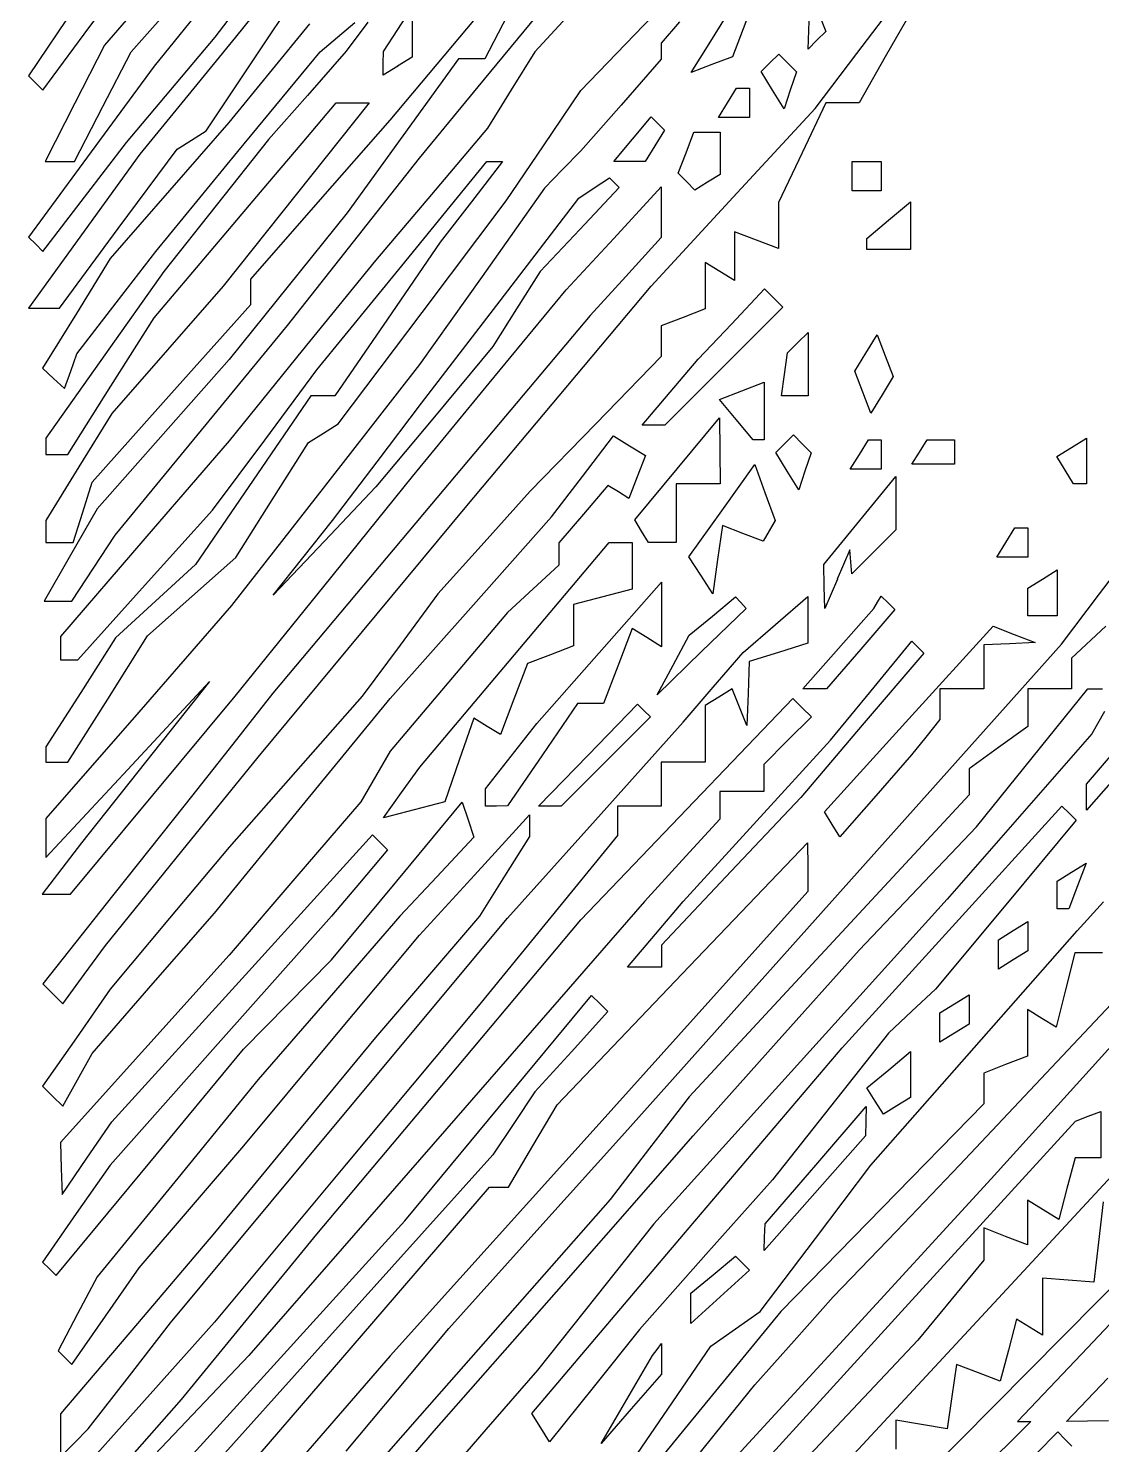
# Model space of a CAD drawing. Extents: x 137 to 489, y 18 to 824.
# Drawn here: x 314.8 to 373.4, y 581.3 to 658.7 of the extents above; entities that cross this region are included whole.
import ezdxf

# ---------------------------------------------------------------- set-up
doc = ezdxf.new("R2010")
doc.units = 0
doc.layers.add('Vrstva_1', color=7, linetype='CONTINUOUS')

msp = doc.modelspace()

# ---------------------------------------------------------------- linework, layer by layer
at = {"layer": 'Vrstva_1', "color": 7}
for p, q in [((326.821946, 663.012054), (321.657194, 656.612076)), ((329.971691, 663.012054), (326.110224, 658.212063)), ((338.347134, 658.201377), (342.147146, 662.730007)), ((317.8368, 658.359522), (320.089011, 661.412066)), ((322.350803, 661.692016), (318.956995, 657.772608)), ((320.414372, 657.41207), (323.879499, 661.32921)), ((327.271266, 657.247292), (330.03669, 661.412066)), ((324.998504, 658.212063), (327.129024, 661.01207)), ((344.947153, 655.285093), (350.046369, 660.583018)), ((317.4084, 659.955824), (314.791965, 656.099629)), ((334.955282, 658.614952), (335.730784, 659.814942)), ((335.730784, 659.814942), (335.742123, 658.462164)), ((344.836545, 660.000413), (342.435288, 657.41241)), ((360.025597, 657.3147), (362.303745, 660.323109)), ((330.728825, 657.41207), (332.622935, 659.012057)), ((333.330832, 659.026939), (332.144617, 657.441805)), ((339.34714, 655.487345), (342.547143, 659.373418)), ((340.926605, 659.372681), (339.706063, 657.012385)), ((350.347153, 659.045081), (349.347146, 657.880268)), ((351.961257, 657.844665), (352.941987, 659.415059)), ((354.106885, 659.415059), (353.670151, 658.27692)), ((357.35709, 657.548388), (357.420302, 659.081733)), ((357.903694, 659.565068), (358.323846, 658.515059)), ((362.997411, 659.629443), (361.572435, 657.126139)), ((315.584589, 655.306977), (317.8368, 658.359522)), ((322.571565, 655.329455), (324.998504, 658.212063)), ((326.110224, 658.212063), (323.497162, 655.01206)), ((330.144633, 658.927953), (325.744611, 653.548419)), ((334.17978, 657.414933), (334.955282, 658.614952)), ((334.54715, 653.672747), (338.347134, 658.201377)), ((335.742123, 658.462164), (335.753461, 657.109358)), ((353.670151, 658.27692), (353.233389, 657.138753)), ((358.323846, 658.515059), (357.840539, 658.031723)), ((318.956995, 657.772608), (317.334557, 654.592334)), ((318.863225, 654.412051), (320.414372, 657.41207)), ((326.236734, 651.95583), (330.728825, 657.41207)), ((332.144617, 657.441805), (330.025776, 655.026942)), ((334.168441, 656.767726), (334.17978, 657.414933)), ((342.435288, 657.41241), (341.146545, 655.324977)), ((349.347146, 657.880268), (349.347146, 657.439566)), ((349.347146, 657.439566), (349.347146, 656.998892)), ((350.980526, 656.274243), (351.961257, 657.844665)), ((357.840425, 658.031723), (357.35709, 657.548388)), ((357.840539, 658.031723), (357.840425, 658.031723)), ((324.505871, 653.082545), (327.271266, 657.247292)), ((334.157102, 656.12052), (334.168441, 656.767726)), ((334.957096, 656.614939), (334.157102, 656.12052)), ((335.753461, 657.109358), (334.953439, 656.614939)), ((334.953439, 656.614939), (334.957096, 656.614939)), ((338.283411, 657.012385), (335.244813, 652.812403)), ((338.994737, 657.012385), (338.283411, 657.012385)), ((339.706063, 657.012385), (338.994737, 657.012385)), ((349.347146, 656.998892), (347.14715, 654.494312)), ((352.106957, 656.706498), (350.980526, 656.274243)), ((353.233389, 657.138753), (352.106957, 656.706498)), ((354.796894, 656.321383), (355.276998, 656.801515)), ((355.276998, 656.801515), (355.757102, 657.281619)), ((355.757102, 657.281619), (356.240438, 656.798284)), ((356.240438, 656.798284), (356.723773, 656.314948)), ((357.747449, 654.30629), (360.025597, 657.3147)), ((361.572435, 657.126139), (360.147458, 654.622863)), ((314.791965, 656.099629), (315.188277, 655.703289)), ((321.657194, 656.612076), (318.229739, 651.949906)), ((355.423465, 655.307572), (354.796894, 656.321383)), ((356.723773, 656.314948), (356.386904, 655.30434)), ((315.188277, 655.703289), (315.584589, 655.306977)), ((320.144627, 652.446848), (322.571565, 655.329455)), ((336.147137, 651.601244), (339.34714, 655.487345)), ((341.146545, 655.324977), (339.857773, 653.237515)), ((342.910913, 652.272403), (344.947153, 655.285093)), ((352.957096, 654.614955), (353.451515, 655.414948)), ((353.451515, 655.414948), (353.804315, 655.414948)), ((353.804315, 655.414948), (354.157115, 655.414948)), ((354.157115, 655.414948), (354.157115, 654.614955)), ((356.050035, 654.293761), (355.423465, 655.307572)), ((356.386904, 655.30434), (356.050035, 654.293761)), ((317.334557, 654.592334), (315.712091, 651.41206)), ((317.312107, 651.41206), (318.863225, 654.412051)), ((323.497162, 655.01206), (320.884129, 651.812057)), ((330.025776, 655.026942), (327.906907, 652.612051)), ((333.402945, 654.612403), (329.417575, 649.6124)), ((329.737011, 652.412407), (331.600252, 654.612403)), ((331.600252, 654.612403), (332.501613, 654.612403)), ((332.501613, 654.612403), (333.402945, 654.612403)), ((347.14715, 654.494312), (344.947153, 651.989761)), ((352.462677, 653.814933), (352.957096, 654.614955)), ((353.270013, 649.459528), (357.747449, 654.30629)), ((354.157115, 654.614955), (354.157115, 653.814933)), ((358.32977, 654.611525), (357.038617, 651.890633)), ((359.238614, 654.617194), (358.32977, 654.611525)), ((360.147458, 654.622863), (359.238614, 654.617194)), ((325.744611, 653.548419), (322.504894, 649.833985)), ((330.747137, 649.334095), (334.54715, 653.672747)), ((347.773153, 652.634274), (348.785093, 653.853597)), ((348.785093, 653.853597), (349.151216, 653.487503)), ((353.309896, 653.814933), (352.462677, 653.814933)), ((354.157115, 653.814933), (353.309896, 653.814933)), ((323.707493, 652.589118), (324.505871, 653.082545)), ((335.244813, 652.812403), (332.206214, 648.612394)), ((339.857773, 653.237515), (336.80245, 649.619827)), ((349.51731, 653.12138), (348.990009, 652.26818)), ((349.151216, 653.487503), (349.51731, 653.12138)), ((350.697827, 651.893156), (351.128296, 653.014939)), ((351.128296, 653.014939), (351.842683, 653.014939)), ((351.842683, 653.014939), (352.557099, 653.014939)), ((352.557099, 653.014939), (352.557099, 651.862145)), ((317.866479, 649.474268), (320.144627, 652.446848)), ((319.701628, 647.753865), (322.909143, 652.095692)), ((322.909143, 652.095692), (323.707493, 652.589118)), ((327.906907, 652.612051), (325.047146, 649.012051)), ((327.873742, 650.21241), (329.737011, 652.412407)), ((340.874702, 649.259685), (342.910913, 652.272403)), ((344.947153, 651.989761), (343.959817, 650.971074)), ((346.761184, 651.414952), (347.773153, 652.634274)), ((348.990009, 652.26818), (348.46268, 651.414952)), ((318.229739, 651.949906), (314.802283, 647.287707)), ((315.712091, 651.41206), (316.512113, 651.41206)), ((316.512113, 651.41206), (317.312107, 651.41206)), ((320.884129, 651.812057), (317.846239, 647.612076)), ((321.744614, 646.499591), (326.236734, 651.95583)), ((332.547137, 647.032136), (336.147137, 651.601244)), ((335.181232, 645.723352), (339.81531, 651.4124)), ((340.680586, 651.4124), (338.980791, 649.212403)), ((339.81531, 651.4124), (340.247934, 651.4124)), ((340.247934, 651.4124), (340.680586, 651.4124)), ((347.611946, 651.414952), (346.761184, 651.414952)), ((348.46268, 651.414952), (347.611946, 651.414952)), ((350.267329, 650.771374), (350.697827, 651.893156)), ((352.557099, 651.862145), (352.557099, 650.70938)), ((357.038617, 651.890633), (355.747465, 649.169714)), ((359.757099, 650.614929), (359.757099, 651.414952)), ((359.757099, 651.414952), (360.557093, 651.414952)), ((360.557093, 651.414952), (361.357115, 651.414952)), ((361.357115, 651.414952), (361.357115, 650.614929)), ((343.959817, 650.971074), (342.97251, 649.952388)), ((345.677301, 649.971493), (346.510772, 650.527991)), ((346.510772, 650.527991), (346.778362, 650.2604)), ((350.723792, 650.314911), (350.267329, 650.771374)), ((352.557099, 650.70938), (351.868677, 650.2839)), ((359.757099, 649.814936), (359.757099, 650.614929)), ((361.357115, 650.614929), (361.357115, 649.814936)), ((322.504894, 649.833985), (319.265178, 646.119578)), ((324.76782, 646.547043), (327.873742, 650.21241)), ((342.97251, 649.952388), (339.559824, 645.143411)), ((344.84383, 649.414996), (345.677301, 649.971493)), ((347.045953, 649.99281), (344.892132, 647.703805)), ((346.747465, 647.219166), (349.347458, 650.036548)), ((346.778362, 650.2604), (347.045953, 649.99281)), ((349.347458, 650.036548), (349.347458, 648.652788)), ((351.180283, 649.858448), (350.723792, 650.314911)), ((351.868677, 650.2839), (351.180283, 649.858448)), ((360.557093, 649.814936), (359.757099, 649.814936)), ((361.357115, 649.814936), (360.557093, 649.814936)), ((315.588331, 646.501689), (317.866479, 649.474268)), ((325.047146, 649.012051), (322.187386, 645.412051)), ((329.417575, 649.6124), (325.432176, 644.612397)), ((326.947153, 644.995471), (330.747137, 649.334095)), ((336.80245, 649.619827), (333.747156, 646.002139)), ((336.293461, 643.172624), (340.874702, 649.259685)), ((338.980791, 649.212403), (337.280967, 647.012407)), ((340.552091, 643.815011), (344.84383, 649.414996)), ((348.792605, 644.612737), (353.270013, 649.459528)), ((355.747465, 649.169714), (355.747465, 647.915723)), ((361.757112, 648.214948), (362.957102, 649.210844)), ((362.957102, 649.210844), (362.957102, 647.912889)), ((332.206214, 648.612394), (328.976674, 644.612397)), ((349.347458, 648.652788), (349.347458, 647.269027)), ((360.557093, 647.219024), (361.757112, 648.214948)), ((317.846239, 647.612076), (314.80835, 643.412066)), ((316.494142, 643.412066), (319.701628, 647.753865)), ((344.892132, 647.703805), (342.73834, 645.414772)), ((354.547446, 647.122221), (353.347455, 647.582709)), ((353.347455, 647.582709), (353.347455, 646.249915)), ((355.747465, 647.915723), (355.747465, 646.661733)), ((362.957102, 647.912889), (362.957102, 646.614933)), ((314.802283, 647.287707), (315.195307, 646.894712)), ((315.195307, 646.894712), (315.588331, 646.501689)), ((328.947137, 642.463027), (332.547137, 647.032136)), ((337.280967, 647.012407), (334.400797, 642.812397)), ((344.147471, 644.401783), (346.747465, 647.219166)), ((349.347458, 647.269027), (347.405131, 645.140889)), ((355.747465, 646.661733), (354.547446, 647.122221)), ((360.557093, 646.916992), (360.557093, 647.219024)), ((360.557093, 646.614933), (360.557093, 646.916992)), ((361.757112, 646.614933), (360.557093, 646.614933)), ((362.957102, 646.614933), (361.757112, 646.614933)), ((319.265178, 646.119578), (317.413644, 643.123755)), ((319.59462, 643.705849), (321.744614, 646.499591)), ((321.661899, 642.881648), (324.76782, 646.547043)), ((333.747156, 646.002139), (329.747159, 641.086013)), ((352.547461, 645.411512), (351.747468, 645.905959)), ((351.747468, 645.905959), (351.747468, 644.633629)), ((353.347455, 646.249915), (353.347455, 644.917093)), ((322.187386, 645.412051), (318.966009, 640.855953)), ((330.547153, 640.034303), (335.181232, 645.723352)), ((339.559824, 645.143411), (336.147137, 640.334435)), ((342.73834, 645.414772), (341.447811, 643.361808)), ((347.405131, 645.140889), (345.462832, 643.012722)), ((353.347455, 644.917093), (352.547461, 645.411512)), ((325.432176, 644.612397), (322.388391, 641.134259)), ((328.976674, 644.612397), (325.747134, 640.6124)), ((326.947153, 644.304866), (326.947153, 644.995471)), ((326.947153, 643.614262), (326.947153, 644.304866)), ((339.955965, 639.307244), (344.147471, 644.401783)), ((343.763348, 638.612728), (348.792605, 644.612737)), ((351.747468, 644.633629), (351.747468, 643.361298)), ((353.169213, 642.536388), (354.981345, 644.457597)), ((354.981345, 644.457597), (355.482935, 643.955978)), ((317.444627, 640.912107), (319.59462, 643.705849)), ((322.615928, 638.760158), (326.947153, 643.614262)), ((336.260381, 638.214999), (340.552091, 643.815011)), ((355.482935, 643.955978), (355.984554, 643.454388)), ((314.80835, 643.412066), (315.65126, 643.412066)), ((317.413644, 643.123755), (315.56211, 640.127903)), ((315.65126, 643.412066), (316.494142, 643.412066)), ((319.303247, 639.148476), (321.661899, 642.881648)), ((334.400797, 642.812397), (331.520627, 638.612388)), ((331.712192, 637.085563), (336.293461, 643.172624)), ((345.462832, 643.012722), (336.805143, 632.697474)), ((341.447811, 643.361808), (340.157339, 641.308873)), ((350.547449, 642.900838), (349.347458, 642.44035)), ((351.747468, 643.361298), (350.547449, 642.900838)), ((355.984554, 643.454388), (352.764935, 640.234769)), ((324.237317, 636.737723), (328.947137, 642.463027)), ((349.347458, 642.44035), (349.347458, 641.601096)), ((351.357109, 640.615178), (353.169213, 642.536388)), ((356.800422, 641.525128), (357.356891, 642.081597)), ((357.356891, 642.081597), (357.356891, 640.348268)), ((360.519789, 640.954797), (361.134425, 641.949333)), ((361.134425, 641.949333), (361.571754, 640.809692)), ((340.157339, 641.308873), (336.957335, 637.47629)), ((349.347458, 641.601096), (349.347458, 640.761871)), ((356.243924, 640.96863), (356.800422, 641.525128)), ((318.966009, 640.855953), (315.744633, 636.299855)), ((317.104157, 639.962076), (317.444627, 640.912107)), ((322.388391, 641.134259), (319.344633, 637.65612)), ((325.747134, 640.6124), (322.147134, 636.527704)), ((329.747159, 641.086013), (325.747134, 636.169887)), ((349.347458, 640.761871), (345.769824, 637.086696)), ((349.833118, 638.815178), (351.357109, 640.615178)), ((356.071294, 639.791799), (356.243924, 640.96863)), ((359.905124, 639.960262), (360.519789, 640.954797)), ((361.571754, 640.809692), (362.009055, 639.670079)), ((315.56211, 640.127903), (316.162885, 639.569988)), ((316.76366, 639.012073), (317.104157, 639.962076)), ((327.694195, 636.204441), (330.547153, 640.034303)), ((336.147137, 640.334435), (331.01742, 633.750432)), ((352.764935, 640.234769), (349.545345, 637.015178)), ((355.898665, 638.614939), (356.071294, 639.791799)), ((357.356891, 640.348268), (357.356891, 638.614939)), ((360.342454, 638.820649), (359.905124, 639.960262)), ((362.009055, 639.670079), (361.394419, 638.675544)), ((316.162885, 639.569988), (316.76366, 639.012073)), ((316.944624, 635.415276), (319.303247, 639.148476)), ((335.764517, 634.212734), (339.955965, 639.307244)), ((352.516252, 638.428221), (353.73668, 638.896561)), ((353.73668, 638.896561), (354.957109, 639.364873)), ((354.957109, 639.364873), (354.957109, 637.789972)), ((318.284702, 633.906082), (322.615928, 638.760158)), ((330.206769, 638.612388), (327.066066, 634.01241)), ((330.863698, 638.612388), (330.206769, 638.612388)), ((331.520627, 638.612388), (330.863698, 638.612388)), ((333.830835, 635.014996), (336.260381, 638.214999)), ((338.73412, 632.612747), (343.763348, 638.612728)), ((348.309128, 637.015178), (349.833118, 638.815178)), ((353.434649, 637.32166), (352.516252, 638.428221)), ((356.627877, 638.614939), (355.898665, 638.614939)), ((357.356891, 638.614939), (356.627877, 638.614939)), ((360.779754, 637.681008), (360.342454, 638.820649)), ((361.394419, 638.675544), (360.779754, 637.681008)), ((319.344633, 637.65612), (317.548715, 634.734252)), ((336.957335, 637.47629), (333.757332, 633.643707)), ((350.203776, 634.628265), (352.514069, 637.415005)), ((352.514069, 637.415005), (352.536746, 635.615005)), ((354.353017, 636.215071), (353.434649, 637.32166)), ((354.957109, 637.789972), (354.957109, 636.215071)), ((322.147134, 636.527704), (318.547134, 632.443008)), ((319.527524, 631.012391), (324.237317, 636.737723)), ((330.082328, 636.078243), (330.89726, 636.581903)), ((330.89726, 636.581903), (331.712192, 637.085563)), ((345.769824, 637.086696), (342.192161, 633.411522)), ((348.927222, 637.015178), (348.309128, 637.015178)), ((349.545345, 637.015178), (348.927222, 637.015178)), ((315.744633, 636.299855), (315.744633, 635.85595)), ((315.744633, 635.85595), (315.744633, 635.412073)), ((325.747134, 636.169887), (321.147156, 630.822044)), ((324.841238, 632.37458), (327.694195, 636.204441)), ((328.100712, 632.939156), (330.082328, 636.078243)), ((345.04492, 634.221578), (346.742362, 636.432715)), ((346.742362, 636.432715), (347.609962, 635.896514)), ((347.609962, 635.896514), (348.477591, 635.360284)), ((354.655049, 636.215071), (354.353017, 636.215071)), ((354.957109, 636.215071), (354.655049, 636.215071)), ((355.596888, 635.521433), (356.076992, 636.001566)), ((356.076992, 636.001566), (356.557096, 636.48167)), ((356.557096, 636.48167), (357.040432, 635.998334)), ((357.040432, 635.998334), (357.523767, 635.514999)), ((360.157096, 635.414992), (360.651515, 636.214986)), ((360.651515, 636.214986), (361.004315, 636.214986)), ((361.004315, 636.214986), (361.357115, 636.214986)), ((361.357115, 636.214986), (361.357115, 635.414992)), ((363.439502, 635.548419), (363.851518, 636.215071)), ((363.851518, 636.215071), (364.604315, 636.215071)), ((364.604315, 636.215071), (365.357112, 636.215071)), ((365.357112, 636.215071), (365.357112, 635.548419)), ((370.931017, 635.304441), (371.74405, 635.806939)), ((371.74405, 635.806939), (372.557112, 636.309437)), ((372.557112, 636.309437), (372.557112, 635.062221)), ((315.744633, 635.412073), (316.344614, 635.41366)), ((316.344614, 635.41366), (316.944624, 635.415276)), ((331.40126, 631.814992), (333.830835, 635.014996)), ((348.477591, 635.360284), (348.028696, 634.190511)), ((352.536746, 635.615005), (352.559424, 633.815005)), ((356.223458, 634.507622), (355.596888, 635.521433)), ((357.523767, 635.514999), (357.186898, 634.504391)), ((359.662677, 634.614999), (360.157096, 635.414992)), ((361.357115, 635.414992), (361.357115, 634.614999)), ((363.027487, 634.881739), (363.439502, 635.548419)), ((365.357112, 635.548419), (365.357112, 634.881739)), ((371.391279, 634.559723), (370.931017, 635.304441)), ((372.557112, 635.062221), (372.557112, 633.815005)), ((317.548715, 634.734252), (315.752825, 631.812413)), ((330.922375, 628.212725), (335.764517, 634.212734)), ((343.347449, 632.010413), (345.04492, 634.221578)), ((348.028696, 634.190511), (347.579802, 633.020709)), ((347.893512, 631.841525), (350.203776, 634.628265)), ((352.651351, 632.347537), (354.446901, 634.869153)), ((354.446901, 634.869153), (355.001839, 633.342073)), ((356.850028, 633.493811), (356.223458, 634.507622)), ((357.186898, 634.504391), (356.850028, 633.493811)), ((360.509896, 634.614999), (359.662677, 634.614999)), ((360.180113, 631.814992), (362.147386, 634.215002)), ((361.357115, 634.614999), (360.509896, 634.614999)), ((362.147386, 634.215002), (362.15022, 632.757852)), ((364.192299, 634.881739), (363.027487, 634.881739)), ((365.357112, 634.881739), (364.192299, 634.881739)), ((371.851512, 633.815005), (371.391279, 634.559723)), ((317.762022, 632.259238), (318.284702, 633.906082)), ((327.066066, 634.01241), (323.925392, 629.412403)), ((331.01742, 633.750432), (325.887732, 627.1664)), ((333.757332, 633.643707), (330.957099, 630.691311)), ((346.432876, 633.729569), (345.090161, 632.161386)), ((347.006324, 633.375153), (346.432876, 633.729569)), ((351.359433, 633.815005), (350.159414, 633.815005)), ((350.159414, 633.815005), (350.159414, 632.214989)), ((352.559424, 633.815005), (351.359433, 633.815005)), ((372.204312, 633.815005), (371.851512, 633.815005)), ((372.557112, 633.815005), (372.204312, 633.815005)), ((326.119096, 629.80007), (328.100712, 632.939156)), ((336.805143, 632.697474), (328.147455, 622.382227)), ((342.192161, 633.411522), (339.673408, 630.611515)), ((347.579802, 633.020709), (347.006324, 633.375153)), ((355.001839, 633.342073), (355.556778, 631.814992)), ((362.15022, 632.757852), (362.153055, 631.300703)), ((318.547134, 632.443008), (317.101918, 629.927714)), ((317.239313, 630.612394), (317.762022, 632.259238)), ((321.171987, 628.293484), (324.841238, 632.37458)), ((333.040791, 625.747717), (338.73412, 632.612747)), ((338.947455, 627.048791), (343.347449, 632.010413)), ((345.090161, 632.161386), (343.747446, 630.593232)), ((350.159414, 632.214989), (350.159414, 630.615002)), ((350.855802, 629.825922), (352.651351, 632.347537)), ((315.749991, 631.212403), (315.747156, 630.612394)), ((315.752825, 631.812413), (315.749991, 631.212403)), ((329.779191, 629.776826), (331.40126, 631.814992)), ((348.272504, 631.228249), (347.893512, 631.841525)), ((348.651524, 630.615002), (348.272504, 631.228249)), ((352.68429, 631.537339), (352.419761, 629.676167)), ((353.795017, 631.111093), (352.68429, 631.537339)), ((354.905745, 630.684876), (353.795017, 631.111093)), ((355.231247, 631.249934), (354.905745, 630.684876)), ((355.556778, 631.814992), (355.231247, 631.249934)), ((358.212869, 629.415011), (360.180113, 631.814992)), ((362.153055, 631.300703), (360.953065, 630.100712)), ((368.15709, 630.615002), (368.651537, 631.414996)), ((368.651537, 631.414996), (369.004309, 631.414996)), ((369.004309, 631.414996), (369.357109, 631.414996)), ((369.357109, 631.414996), (369.357109, 630.615002)), ((315.747156, 630.612394), (316.493235, 630.612394)), ((316.493235, 630.612394), (317.239313, 630.612394)), ((321.147156, 630.822044), (316.54715, 625.474202)), ((318.345335, 629.212391), (319.527524, 631.012391)), ((330.957099, 630.691311), (328.157093, 627.738659)), ((339.673408, 630.611515), (337.154655, 627.811537)), ((341.332781, 624.481452), (346.508447, 630.614889)), ((343.747446, 630.593232), (343.747446, 629.980183)), ((346.508447, 630.614889), (347.132778, 630.614889)), ((347.132778, 630.614889), (347.757109, 630.614889)), ((347.757109, 630.614889), (347.757109, 629.339978)), ((349.404321, 630.615002), (348.651524, 630.615002)), ((350.159414, 630.615002), (349.404321, 630.615002)), ((367.662671, 629.815008), (368.15709, 630.615002)), ((369.357109, 630.615002), (369.357109, 629.815008)), ((373.266652, 627.807342), (375.3468, 630.553207)), ((317.101918, 629.927714), (315.656702, 627.412391)), ((323.709732, 627.653336), (326.119096, 629.80007)), ((328.157093, 627.738659), (329.779191, 629.776826)), ((343.747446, 629.980183), (343.747446, 629.367106)), ((351.505417, 628.820444), (350.855802, 629.825922)), ((352.419761, 629.676167), (352.155005, 627.814996)), ((359.640794, 630.215005), (358.95325, 628.614989)), ((359.69692, 629.557849), (359.640794, 630.215005)), ((359.753046, 628.900722), (359.69692, 629.557849)), ((360.953065, 630.100712), (359.753046, 628.900722)), ((368.50989, 629.815008), (367.662671, 629.815008)), ((369.357109, 629.815008), (368.50989, 629.815008)), ((317.163118, 627.412391), (318.345335, 629.212391)), ((323.925392, 629.412403), (321.740532, 627.412391)), ((343.747446, 629.367106), (342.347471, 628.076492)), ((347.757109, 629.339978), (347.757109, 628.065096)), ((352.155005, 627.814996), (351.505417, 628.820444)), ((358.241216, 628.214992), (358.212869, 629.415011)), ((370.157102, 628.614876), (370.957096, 629.109323)), ((370.957096, 629.109323), (370.957096, 627.862107)), ((317.502737, 624.212388), (321.171987, 628.293484)), ((326.080261, 622.212744), (330.922375, 628.212725)), ((342.347471, 628.076492), (340.947468, 626.785877)), ((345.957109, 624.579049), (349.357096, 628.43995)), ((347.757109, 628.065096), (346.157093, 627.646674)), ((349.357096, 628.43995), (349.357096, 626.680117)), ((358.269562, 627.015002), (358.241216, 628.214992)), ((358.957106, 628.614989), (358.269562, 627.015002)), ((358.95325, 628.614989), (358.957106, 628.614989)), ((369.357109, 628.120457), (370.157102, 628.614876)), ((369.357109, 627.36766), (369.357109, 628.120457)), ((315.656702, 627.412391), (316.409896, 627.412391)), ((316.409896, 627.412391), (317.163118, 627.412391)), ((321.740532, 627.412391), (319.555701, 625.412407)), ((321.300397, 625.506602), (323.709732, 627.653336)), ((337.154655, 627.811537), (335.082898, 625.011531)), ((346.157093, 627.646674), (344.557106, 627.228281)), ((344.557106, 627.228281), (344.557106, 626.096463)), ((352.132753, 626.594737), (353.395757, 627.642933)), ((353.395757, 627.642933), (353.68492, 627.328939)), ((353.68492, 627.328939), (353.974082, 627.014945)), ((355.577868, 626.135525), (357.347452, 627.659515)), ((357.347452, 627.659515), (357.347452, 626.389424)), ((360.95709, 627.014945), (361.157216, 627.348271)), ((361.157216, 627.348271), (361.357342, 627.681597)), ((361.357342, 627.681597), (361.72508, 627.313859)), ((361.72508, 627.313859), (362.092819, 626.94612)), ((369.357109, 626.614892), (369.357109, 627.36766)), ((370.957096, 627.862107), (370.957096, 626.614892)), ((371.186532, 625.061449), (373.266652, 627.807342)), ((325.887732, 627.1664), (320.81743, 621.352826)), ((334.547461, 622.087169), (338.947455, 627.048791)), ((340.947468, 626.785877), (337.747465, 623.00446)), ((349.357096, 626.680117), (349.357096, 624.920255)), ((350.869748, 625.546542), (352.132753, 626.594737)), ((353.974082, 627.014945), (351.549099, 624.64983)), ((359.017654, 624.814948), (360.95709, 627.014945)), ((362.092819, 626.94612), (360.231987, 624.780536)), ((370.157102, 626.614892), (369.357109, 626.614892)), ((370.957096, 626.614892), (370.157102, 626.614892)), ((327.347461, 618.882687), (333.040791, 625.747717)), ((344.557106, 626.096463), (344.557106, 624.964674)), ((347.754104, 625.910964), (346.975398, 623.862819)), ((348.5556, 625.41561), (347.754104, 625.910964)), ((353.808312, 624.611534), (355.577868, 626.135525)), ((357.347452, 626.389424), (357.347452, 625.119361)), ((362.859931, 620.975137), (367.46555, 626.045411)), ((367.46555, 626.045411), (368.611342, 625.593314)), ((373.606384, 626.049805), (371.7468, 624.287988)), ((316.54715, 625.474202), (316.54715, 624.843295)), ((319.555701, 625.412407), (317.651414, 622.42829)), ((319.123757, 622.06109), (321.300397, 625.506602)), ((335.082898, 625.011531), (333.011169, 622.211525)), ((344.557106, 624.964674), (343.29583, 624.480659)), ((349.357096, 624.920255), (348.5556, 625.41561)), ((349.996904, 623.915629), (350.869748, 625.546542)), ((357.347452, 625.119361), (355.747465, 624.611534)), ((359.266649, 611.718063), (371.186532, 625.061449)), ((360.800277, 622.515342), (363.022866, 625.215796)), ((363.022866, 625.215796), (363.347575, 624.891059)), ((368.357102, 625.077975), (366.957099, 625.014763)), ((366.957099, 625.014763), (366.957099, 623.814772)), ((369.757106, 625.141188), (368.357102, 625.077975)), ((368.611342, 625.593314), (369.757106, 625.141188)), ((316.54715, 624.843295), (316.54715, 624.212388)), ((316.54715, 624.212388), (317.024929, 624.212388)), ((317.024929, 624.212388), (317.502737, 624.212388)), ((336.157115, 618.348016), (341.332781, 624.481452)), ((343.29583, 624.480659), (342.034526, 623.996671)), ((342.557093, 620.71812), (345.957109, 624.579049)), ((351.549099, 624.64983), (349.124088, 622.284715)), ((352.17788, 622.70858), (353.808312, 624.611534)), ((355.747465, 624.611534), (354.147449, 624.103707)), ((357.078189, 622.614952), (359.017654, 624.814948)), ((360.231987, 624.780536), (358.371156, 622.614952)), ((363.672312, 624.56635), (360.314702, 620.630558)), ((363.347575, 624.891059), (363.672312, 624.56635)), ((371.7468, 624.287988), (371.7468, 623.449783)), ((342.034526, 623.996671), (341.29732, 622.057632)), ((346.975398, 623.862819), (346.196693, 621.814703)), ((349.124088, 622.284715), (349.996904, 623.915629)), ((354.147449, 624.103707), (354.084236, 622.357622)), ((366.957099, 623.814772), (366.957099, 622.614753)), ((371.7468, 623.449783), (371.7468, 622.611607)), ((320.217165, 618.212747), (324.683972, 623.012737)), ((324.683972, 623.012737), (321.185679, 618.612744)), ((337.747465, 623.00446), (334.547461, 619.223043)), ((350.547449, 620.805626), (352.17788, 622.70858)), ((353.210683, 622.6215), (352.479005, 622.169289)), ((353.615839, 621.616504), (353.210683, 622.6215)), ((357.724573, 622.614952), (357.078189, 622.614952)), ((358.371156, 622.614952), (357.724573, 622.614952)), ((365.757109, 622.614753), (364.55709, 622.614753)), ((364.55709, 622.614753), (364.55709, 621.780999)), ((366.957099, 622.614753), (365.757109, 622.614753)), ((370.546781, 622.611607), (369.346791, 622.611607)), ((369.346791, 622.611607), (369.346791, 621.588215)), ((369.586602, 618.847679), (372.626419, 622.611607)), ((371.7468, 622.611607), (370.546781, 622.611607)), ((372.626419, 622.611607), (373.426356, 622.611607)), ((317.651414, 622.42829), (315.747156, 619.444202)), ((316.947146, 618.615607), (319.123757, 622.06109)), ((321.583039, 616.812744), (326.080261, 622.212744)), ((328.147455, 622.382227), (325.747446, 619.347257)), ((333.011169, 622.211525), (329.379307, 618.088476)), ((329.747471, 616.232945), (334.547461, 622.087169)), ((341.29732, 622.057632), (340.560113, 620.118592)), ((344.763354, 621.814703), (342.86023, 619.020167)), ((345.480009, 621.814703), (344.763354, 621.814703)), ((346.196693, 621.814703), (345.480009, 621.814703)), ((350.73995, 616.047219), (356.53252, 622.093008)), ((352.479005, 622.169289), (351.747326, 621.717106)), ((354.084236, 622.357622), (354.021024, 620.611537)), ((356.53252, 622.093008), (357.035159, 621.590369)), ((358.577717, 619.814889), (360.800277, 622.515342)), ((320.81743, 621.352826), (315.747156, 615.539251)), ((345.345477, 619.002706), (348.047745, 621.790722)), ((348.751984, 621.086482), (346.316088, 618.650586)), ((348.047745, 621.790722), (348.399865, 621.438602)), ((348.399865, 621.438602), (348.751984, 621.086482)), ((351.747326, 621.717106), (351.747326, 620.164315)), ((354.021024, 620.611537), (353.615839, 621.616504)), ((357.537827, 621.087729), (356.242564, 619.792466)), ((357.035159, 621.590369), (357.537827, 621.087729)), ((364.55709, 621.780999), (364.55709, 620.947244)), ((369.346791, 621.588215), (369.346791, 620.564822)), ((373.538693, 621.382929), (372.851121, 620.154281)), ((339.11297, 621.01298), (338.316605, 618.728567)), ((339.836513, 620.565786), (339.11297, 621.01298)), ((340.560113, 620.118592), (339.836513, 620.565786)), ((341.15709, 618.94023), (342.557093, 620.71812)), ((345.747458, 615.449137), (350.547449, 620.805626)), ((360.314702, 620.630558), (356.957093, 616.694766)), ((358.254283, 615.904863), (362.859931, 620.975137)), ((364.55709, 620.947244), (363.77983, 619.980999)), ((369.346791, 620.564822), (367.746775, 619.411603)), ((351.747326, 620.164315), (351.747326, 618.611525)), ((354.557282, 615.414895), (358.577717, 619.814889)), ((356.242564, 619.792466), (354.947329, 618.497232)), ((363.77983, 619.980999), (363.00257, 619.014753)), ((372.851121, 620.154281), (368.898945, 615.646542)), ((372.560315, 617.414681), (374.957093, 620.214829)), ((315.747156, 619.444202), (315.747156, 619.028303)), ((315.747156, 619.028303), (315.747156, 618.612403)), ((323.172454, 613.747698), (327.347461, 618.882687)), ((325.747446, 619.347257), (323.347465, 616.312259)), ((334.547461, 619.223043), (333.747468, 617.835115)), ((338.316605, 618.728567), (337.520268, 616.444155)), ((339.757115, 617.162312), (341.15709, 618.94023)), ((342.86023, 619.020167), (340.957106, 616.225632)), ((342.643238, 616.21469), (345.345477, 619.002706)), ((363.00257, 619.014753), (361.051483, 616.775241)), ((367.746775, 619.411603), (366.146787, 618.258385)), ((366.546784, 615.08378), (369.586602, 618.847679)), ((315.747156, 618.612403), (316.347137, 618.613991)), ((315.750359, 613.412728), (320.217165, 618.212747)), ((316.347137, 618.613991), (316.947146, 618.615607)), ((321.185679, 618.612744), (317.687357, 614.212722)), ((329.379307, 618.088476), (325.747446, 613.965455)), ((335.165783, 616.958615), (336.157115, 618.348016)), ((346.316088, 618.650586), (343.880192, 616.21469)), ((350.547335, 618.611525), (349.347345, 618.611525)), ((349.347345, 618.611525), (349.347345, 617.411534)), ((351.747326, 618.611525), (350.547335, 618.611525)), ((354.947329, 618.497232), (354.947329, 617.754385)), ((366.146787, 618.258385), (366.146787, 617.548731)), ((374.944337, 618.706287), (372.557112, 615.997868)), ((333.747468, 617.835115), (332.947446, 616.447188)), ((349.347345, 617.411534), (349.347345, 616.211515)), ((354.947329, 617.754385), (354.947329, 617.011537)), ((366.146787, 617.548731), (366.146787, 616.839049)), ((372.558699, 616.706274), (372.560315, 617.414681)), ((317.085789, 611.412744), (321.583039, 616.812744)), ((332.947446, 616.447188), (329.347446, 612.266426)), ((334.174479, 615.569213), (335.165783, 616.958615)), ((334.911713, 612.126763), (338.475969, 616.425956)), ((337.520268, 616.444155), (335.847373, 616.006684)), ((338.475969, 616.425956), (338.795036, 615.468753)), ((339.757115, 616.688501), (339.757115, 617.162312)), ((339.757115, 616.21469), (339.757115, 616.688501)), ((353.747339, 617.011537), (352.547348, 617.011537)), ((352.547348, 617.011537), (352.547348, 616.261802)), ((356.957093, 616.694766), (353.157931, 612.654829)), ((354.947329, 617.011537), (353.747339, 617.011537)), ((366.146787, 616.839049), (358.505405, 608.587197)), ((361.051483, 616.775355), (359.100369, 614.535843)), ((361.051483, 616.775241), (361.051483, 616.775355)), ((372.557112, 615.997868), (372.558699, 616.706274)), ((323.347465, 616.312259), (319.463036, 611.413566)), ((324.947452, 610.378722), (329.747471, 616.232945)), ((335.847373, 616.006684), (334.174479, 615.569213)), ((339.147468, 612.449374), (342.147458, 615.733849)), ((340.357096, 616.220359), (339.757115, 616.21469)), ((340.957106, 616.225632), (340.357096, 616.219963)), ((340.357096, 616.219963), (340.357096, 616.220359)), ((342.147458, 615.733849), (342.147458, 615.144526)), ((343.261701, 616.21469), (342.643238, 616.21469)), ((343.880192, 616.21469), (343.261701, 616.21469)), ((344.947323, 610.00143), (350.73995, 616.047219)), ((348.147326, 616.211515), (346.947335, 616.211515)), ((346.947335, 616.211515), (346.947335, 615.415547)), ((349.347345, 616.211515), (348.147326, 616.211515)), ((352.547348, 616.261802), (352.547348, 615.512095)), ((358.677326, 615.220353), (358.254283, 615.904863)), ((368.898945, 615.646542), (364.946797, 611.138832)), ((365.215578, 609.615748), (371.220066, 616.21761)), ((371.220066, 616.21761), (371.602403, 615.835244)), ((371.602403, 615.835244), (371.984769, 615.452879)), ((315.747156, 615.539251), (315.748743, 614.476003)), ((338.795036, 615.468753), (339.114132, 614.511522)), ((340.947468, 610.092621), (345.747458, 615.449137)), ((342.147458, 615.144526), (342.147458, 614.555232)), ((346.947335, 615.415547), (346.947335, 614.619578)), ((352.547348, 615.512095), (350.489594, 613.261811)), ((350.536819, 611.014873), (354.557282, 615.414895)), ((359.100369, 614.535843), (358.677326, 615.220353)), ((363.346781, 611.719282), (366.546784, 615.08378)), ((371.984769, 615.452879), (368.149209, 610.833399)), ((315.748743, 614.476003), (315.750359, 613.412728)), ((317.687357, 614.212722), (316.619461, 612.812747)), ((326.465972, 606.811235), (333.584504, 614.64115)), ((333.584504, 614.64115), (333.994422, 614.23126)), ((333.994422, 614.23126), (334.404312, 613.821342)), ((339.114132, 614.511522), (337.089827, 612.361528)), ((342.147458, 614.555232), (340.785694, 612.383383)), ((346.947335, 614.619578), (343.147323, 609.954659)), ((350.491663, 607.057622), (357.329792, 614.211531)), ((357.329792, 614.211531), (357.338296, 612.879673)), ((318.997474, 608.612737), (323.172454, 613.747698)), ((325.747446, 613.965455), (322.506028, 610.088482)), ((334.404312, 613.821342), (332.875899, 612.016948)), ((316.619461, 612.812747), (315.551537, 611.412744)), ((350.489594, 613.261811), (348.431839, 611.011528)), ((353.157931, 612.654829), (349.358769, 608.614892)), ((357.338296, 612.879673), (357.3468, 611.547815)), ((370.957096, 612.12047), (371.747934, 612.609219)), ((371.747934, 612.609219), (372.538772, 613.097997)), ((372.538772, 613.097997), (372.062353, 611.856451)), ((329.347446, 612.266426), (325.747446, 608.085635)), ((331.347458, 607.827569), (334.911713, 612.126763)), ((332.875899, 612.016948), (331.347458, 610.212555)), ((337.089827, 612.361528), (335.06555, 610.211534)), ((336.147449, 609.164926), (339.147468, 612.449374)), ((340.785694, 612.383383), (339.423902, 610.211534)), ((370.957096, 611.367673), (370.957096, 612.12047)), ((372.062353, 611.856451), (371.585906, 610.614876)), ((315.551537, 611.412744), (316.318677, 611.412744)), ((319.463036, 611.413566), (315.578636, 606.514873)), ((316.318677, 611.412744), (317.085789, 611.412744)), ((348.431839, 611.011528), (337.633285, 598.61154)), ((357.3468, 611.547815), (345.946791, 598.874907)), ((347.346794, 598.374649), (359.266649, 611.718063)), ((349.022976, 609.214873), (350.536819, 611.014873)), ((364.946797, 611.138832), (356.945414, 602.275207)), ((360.146778, 608.354785), (363.346781, 611.719282)), ((370.957096, 610.614876), (370.957096, 611.367673)), ((372.043531, 609.411739), (373.493934, 610.989503)), ((321.614532, 606.543928), (324.947452, 610.378722)), ((331.347458, 610.212555), (325.298835, 603.412041)), ((335.06555, 610.211534), (331.20652, 605.751418)), ((339.423902, 610.211534), (336.585685, 606.89514)), ((368.149209, 610.833399), (364.31365, 606.21389)), ((371.271515, 610.614876), (370.957096, 610.614876)), ((371.585906, 610.614876), (371.271515, 610.614876)), ((322.506028, 610.088482), (319.264611, 606.211537)), ((331.747455, 599.050145), (340.947468, 610.092621)), ((337.747323, 601.419711), (344.947323, 610.00143)), ((343.147323, 609.954659), (339.347339, 605.289711)), ((359.211118, 603.013887), (365.215578, 609.615748)), ((368.557115, 609.414885), (369.357109, 609.909304)), ((369.357109, 609.909304), (369.357109, 609.109311)), ((331.347458, 603.417399), (336.147449, 609.164926)), ((347.509106, 607.414873), (349.022976, 609.214873)), ((366.417128, 603.011733), (372.043531, 609.411739)), ((367.757093, 608.920466), (368.557115, 609.414885)), ((367.757093, 608.120473), (367.757093, 608.920466)), ((369.357109, 609.109311), (369.357109, 608.309317)), ((317.837877, 607.013997), (318.997474, 608.612737)), ((325.747446, 608.085635), (321.147468, 602.968759)), ((349.357946, 608.014882), (349.357153, 607.414873)), ((349.358769, 608.614892), (349.357946, 608.014882)), ((358.505405, 608.587197), (350.864022, 600.335345)), ((355.61605, 603.283178), (360.146778, 608.354785)), ((365.61909, 596.614334), (376.362369, 608.014315)), ((367.757093, 607.320451), (367.757093, 608.120473)), ((369.357109, 608.309317), (368.557115, 607.814898)), ((371.917786, 608.211748), (371.407606, 606.179024)), ((373.431061, 608.211748), (371.917786, 608.211748)), ((328.940447, 605.385862), (331.347458, 607.827569)), ((348.433115, 607.414873), (347.509106, 607.414873)), ((348.433172, 607.414873), (348.433115, 607.414873)), ((349.357153, 607.414873), (348.433172, 607.414873)), ((368.557115, 607.814898), (367.757093, 607.320451)), ((315.578636, 606.514873), (316.128444, 605.965065)), ((316.67828, 605.415257), (317.837877, 607.013997)), ((318.281584, 602.709163), (321.614532, 606.543928)), ((319.347468, 598.981348), (326.465972, 606.811235)), ((336.585685, 606.89514), (333.747468, 603.578718)), ((343.653534, 599.903742), (350.491663, 607.057622)), ((377.357102, 606.932529), (372.357099, 601.402136)), ((316.128444, 605.965065), (316.67828, 605.415257)), ((319.264611, 606.211537), (317.418775, 603.565452)), ((331.20652, 605.751418), (327.347461, 601.291273)), ((340.444063, 599.724139), (345.543279, 605.879827)), ((345.543279, 605.879827), (345.985767, 605.437339)), ((364.31365, 606.21389), (363.029272, 605.0139)), ((365.357112, 605.414889), (366.157106, 605.909307)), ((366.157106, 605.909307), (366.157106, 605.109314)), ((371.407606, 606.179024), (370.897427, 604.1463)), ((326.533436, 602.944183), (328.940447, 605.385862)), ((339.347339, 605.289711), (332.147339, 596.661219)), ((346.428255, 604.994851), (344.436094, 602.803188)), ((345.985767, 605.437339), (346.428255, 604.994851)), ((363.029272, 605.0139), (361.744923, 603.813881)), ((364.55709, 604.92047), (365.357112, 605.414889)), ((364.55709, 604.120476), (364.55709, 604.92047)), ((366.157106, 605.109314), (366.157106, 604.30932)), ((370.120876, 604.626233), (369.344324, 605.106167)), ((369.344324, 605.106167), (369.344324, 603.833837)), ((364.55709, 603.320454), (364.55709, 604.120476)), ((366.157106, 604.30932), (365.357112, 603.814873)), ((370.897427, 604.1463), (370.120876, 604.626233)), ((317.418775, 603.565452), (315.57291, 600.919396)), ((325.298835, 603.412041), (319.250239, 596.611528)), ((326.547468, 597.6699), (331.347458, 603.417399)), ((333.747468, 603.578718), (329.347446, 598.244596)), ((351.085323, 598.2116), (355.61605, 603.283178)), ((361.744923, 603.813881), (358.578482, 599.813884)), ((365.357112, 603.814873), (364.55709, 603.320454)), ((369.344324, 603.833837), (369.344324, 602.561534)), ((321.147468, 602.968759), (316.547461, 597.851884)), ((317.474532, 601.267008), (318.281584, 602.709163)), ((321.421181, 596.763777), (326.533436, 602.944183)), ((344.436094, 602.803188), (342.443962, 600.611525)), ((354.884117, 597.919717), (359.211118, 603.013887)), ((360.790753, 596.611726), (366.417128, 603.011733)), ((361.765899, 601.822202), (362.957102, 602.810813)), ((362.957102, 602.810813), (362.957102, 601.560054)), ((369.344324, 602.561534), (368.144334, 602.101046)), ((356.945414, 602.275207), (348.94406, 593.41161)), ((360.574724, 600.833591), (361.765899, 601.822202)), ((368.144334, 602.101046), (366.944315, 601.640558)), ((316.667452, 599.824854), (317.474532, 601.267008)), ((327.347461, 601.291273), (322.947468, 595.897764)), ((330.547323, 592.838019), (337.747323, 601.419711)), ((362.957102, 601.560054), (362.957102, 600.309323)), ((366.944315, 601.640558), (366.944315, 600.8036)), ((372.357099, 601.402136), (367.357096, 595.871742)), ((315.57291, 600.919396), (316.120195, 600.372139)), ((316.120195, 600.372139), (316.667452, 599.824854)), ((342.443962, 600.611525), (341.294428, 598.889818)), ((350.864022, 600.335345), (348.705411, 597.535169)), ((361.021181, 600.111181), (360.574724, 600.833591)), ((362.957102, 600.309323), (362.212384, 599.849062)), ((366.944315, 600.8036), (366.944315, 599.966643)), ((335.344904, 593.568422), (340.444063, 599.724139)), ((342.326721, 597.657626), (343.653534, 599.903742)), ((358.578482, 599.813884), (355.412041, 595.813887)), ((357.775285, 596.614022), (360.533339, 599.813997)), ((360.533339, 599.813997), (360.510661, 599.014003)), ((361.467666, 599.3888), (361.021181, 600.111181)), ((366.944315, 599.966643), (361.409981, 594.289188)), ((362.212384, 599.849062), (361.467666, 599.3888)), ((368.655846, 590.328848), (377.438967, 599.814082)), ((372.648416, 599.277314), (373.344832, 599.544054)), ((373.344832, 599.544054), (373.344832, 598.277392)), ((317.989417, 596.996444), (319.347468, 598.981348)), ((322.547471, 588.007641), (331.747455, 599.050145)), ((337.633285, 598.61154), (326.834702, 586.211525)), ((345.946791, 598.874907), (334.546781, 586.202)), ((341.294428, 598.889818), (340.144894, 597.168139)), ((360.510661, 599.014003), (360.487984, 598.21401)), ((362.848422, 589.033074), (371.952028, 599.010574)), ((371.952028, 599.010574), (372.648416, 599.277314)), ((316.547461, 597.851884), (316.589414, 596.431698)), ((329.347446, 598.244596), (324.947452, 592.910444)), ((342.546775, 593.033865), (347.346794, 598.374649)), ((344.016057, 590.153043), (351.085323, 598.2116)), ((350.557115, 592.825547), (354.884117, 597.919717)), ((360.487984, 598.21401), (357.721285, 595.080734)), ((373.344832, 598.277392), (373.344832, 597.010731)), ((323.69298, 594.340693), (326.547468, 597.6699)), ((340.144894, 597.168139), (330.910498, 586.889827)), ((340.999909, 595.411537), (342.326721, 597.657626)), ((348.705411, 597.535169), (346.5468, 594.735021)), ((316.308926, 590.58337), (321.421181, 596.763777)), ((316.589414, 596.431698), (316.631367, 595.01154)), ((316.631367, 595.01154), (317.989417, 596.996444)), ((319.250239, 596.611528), (317.411575, 593.965471)), ((332.147339, 596.661219), (324.947339, 588.0327)), ((355.017203, 593.414019), (357.775285, 596.614022)), ((357.76355, 592.614224), (360.790753, 596.611726)), ((362.176696, 593.014334), (365.61909, 596.614334)), ((371.931449, 597.010731), (371.491965, 595.330211)), ((372.638126, 597.010731), (371.931449, 597.010731)), ((373.344832, 597.010731), (372.638126, 597.010731)), ((322.947468, 595.897764), (318.547446, 590.504227)), ((355.412041, 595.813887), (351.784573, 591.724372)), ((367.357096, 595.871742), (359.067061, 586.843027)), ((333.659197, 588.072725), (339.973512, 595.411537)), ((339.973512, 595.411537), (340.486724, 595.411537)), ((340.486724, 595.411537), (340.999909, 595.411537)), ((357.723808, 595.080734), (354.957109, 591.94743)), ((357.721285, 595.080734), (357.723808, 595.080734)), ((371.491965, 595.330211), (371.05251, 593.649748)), ((320.838491, 591.011515), (323.69298, 594.340693)), ((346.5468, 594.735021), (336.146797, 582.898334)), ((361.409981, 594.289188), (355.875647, 588.611733)), ((370.198687, 594.177446), (369.344835, 594.705144)), ((369.344835, 594.705144), (369.344835, 593.483043)), ((371.05251, 593.649748), (370.198687, 594.177446)), ((373.463376, 594.614038), (373.210243, 592.414041)), ((317.411575, 593.965471), (315.57291, 591.319414)), ((328.731165, 586.289988), (335.344904, 593.568422)), ((348.94406, 593.41161), (345.769569, 589.411585)), ((354.987156, 592.680725), (355.017203, 593.414019)), ((369.344835, 593.483043), (369.344835, 592.260942)), ((324.947452, 592.910444), (320.747471, 587.966879)), ((326.846636, 588.324753), (330.547323, 592.838019)), ((337.746784, 587.693081), (342.546775, 593.033865)), ((346.421877, 587.938533), (350.557115, 592.825547)), ((354.736318, 588.616693), (357.76355, 592.614224)), ((354.957109, 591.94743), (354.987156, 592.680725)), ((358.734331, 589.414334), (362.176696, 593.014334)), ((368.144816, 592.72143), (366.944825, 593.18189)), ((366.944825, 593.18189), (366.944825, 592.302385)), ((369.344835, 592.260942), (368.144816, 592.72143)), ((351.784573, 591.724372), (348.157106, 587.634829)), ((363.090813, 579.009512), (375.757115, 591.806633)), ((366.944825, 592.302385), (366.944825, 591.422879)), ((373.210243, 592.414041), (372.957109, 590.214044)), ((315.57291, 591.319414), (315.940932, 590.951392)), ((315.940932, 590.951392), (316.308926, 590.58337)), ((319.005694, 588.365459), (320.838491, 591.011515)), ((352.176435, 590.63017), (353.395757, 591.642111)), ((353.395757, 591.642111), (353.781354, 591.256542)), ((353.781354, 591.256542), (354.166923, 590.870974)), ((366.944825, 591.422879), (365.144825, 589.238983)), ((318.547446, 590.504227), (317.48485, 588.48715)), ((336.946791, 582.094457), (344.016057, 590.153043)), ((350.957112, 589.618202), (352.176435, 590.63017)), ((354.166923, 590.870974), (352.562003, 589.418558)), ((359.872753, 580.843613), (368.655846, 590.328848)), ((371.557106, 590.325163), (370.157102, 590.436281)), ((370.157102, 590.436281), (370.157102, 588.877963)), ((372.957109, 590.214044), (371.557106, 590.325163)), ((345.769569, 589.411585), (342.595077, 585.411588)), ((350.957112, 588.792186), (350.957112, 589.618202)), ((352.562003, 589.418558), (350.957112, 587.966142)), ((356.594485, 587.014325), (358.734331, 589.414334)), ((375.757115, 589.980271), (372.277304, 586.296337)), ((355.875647, 588.611733), (350.809994, 582.4455)), ((350.957112, 587.966142), (350.957112, 588.792186)), ((353.390655, 587.674145), (354.736318, 588.616693)), ((353.744816, 579.055575), (362.848422, 589.033074)), ((365.144825, 589.238983), (363.344825, 587.055087)), ((370.157102, 588.877963), (370.157102, 587.319644)), ((317.48485, 588.48715), (316.422255, 586.470073)), ((320.747471, 587.966879), (316.547461, 583.023314)), ((317.172926, 585.719402), (319.005694, 588.365459)), ((320.305861, 585.109585), (322.547471, 588.007641)), ((324.947339, 588.0327), (320.680148, 583.255981)), ((323.145921, 583.811515), (326.846636, 588.324753)), ((327.344882, 580.73394), (333.659197, 588.072725)), ((342.286639, 583.051518), (346.421877, 587.938533)), ((368.739014, 588.19606), (368.295789, 586.501169)), ((369.448044, 587.757852), (368.739014, 588.19606)), ((332.1468, 581.000227), (337.746784, 587.693081)), ((348.157106, 587.634829), (345.701934, 584.56641)), ((352.044992, 586.731597), (353.390655, 587.674145)), ((354.454668, 584.614315), (356.594485, 587.014325)), ((363.344825, 587.055087), (356.544822, 579.832892)), ((370.157102, 587.319644), (369.448044, 587.757852)), ((316.422255, 586.470073), (316.797591, 586.094737)), ((330.910498, 586.889827), (321.676072, 576.611515)), ((322.117455, 579.011525), (328.731165, 586.289988)), ((348.872854, 586.213906), (349.114932, 586.547232)), ((349.114932, 586.547232), (349.357011, 586.880558)), ((349.357011, 586.880558), (349.357011, 586.035862)), ((349.694646, 583.283959), (352.044992, 586.731597)), ((359.067061, 586.843027), (350.777027, 577.814284)), ((368.295789, 586.501169), (367.852535, 584.806249)), ((372.277304, 586.296337), (368.797521, 582.612432)), ((316.797591, 586.094737), (317.172926, 585.719402)), ((326.834702, 586.211525), (321.691011, 580.816967)), ((334.546781, 586.202), (327.346781, 577.8987)), ((347.467493, 583.813896), (348.872854, 586.213906)), ((349.357011, 586.035862), (349.357011, 585.191137)), ((365.456778, 585.725581), (365.207046, 583.96983)), ((366.654671, 585.265915), (365.456778, 585.725581)), ((318.064224, 582.211528), (320.305861, 585.109585)), ((342.595077, 585.411588), (339.77092, 582.171248)), ((349.357011, 585.191137), (347.709628, 583.302526)), ((367.852535, 584.806249), (366.654671, 585.265915)), ((371.457751, 582.613877), (373.729833, 584.985427)), ((345.701934, 584.56641), (343.246791, 581.497963)), ((352.305893, 581.952923), (354.454668, 584.614315)), ((365.207046, 583.96983), (364.957313, 582.214079)), ((320.680148, 583.255981), (316.412957, 578.479235)), ((320.326554, 580.61154), (323.145921, 583.811515)), ((346.062132, 581.413887), (347.467493, 583.813896)), ((347.709628, 583.302526), (346.062132, 581.413887)), ((347.344328, 579.836293), (349.694646, 583.283959)), ((316.547461, 583.023314), (316.547461, 581.857424)), ((336.146797, 582.898334), (325.746794, 571.061648)), ((342.766715, 582.27474), (342.286639, 583.051518)), ((350.809994, 582.4455), (345.744312, 576.279238)), ((363.55731, 582.449071), (362.157307, 582.684063)), ((362.157307, 582.684063), (362.157307, 581.096208)), ((364.957313, 582.214079), (363.55731, 582.449071)), ((369.515395, 582.612432), (364.685499, 577.812413)), ((368.797521, 582.612432), (369.156444, 582.612432)), ((369.156444, 582.612432), (369.515395, 582.612432)), ((372.607427, 582.628051), (371.457751, 582.613877)), ((373.757102, 582.641515), (372.607427, 582.627342)), ((372.607427, 582.627342), (372.607427, 582.628051)), ((316.547461, 581.857424), (316.547461, 580.691534)), ((317.305843, 581.451531), (318.064224, 582.211528)), ((330.757342, 574.953049), (336.946791, 582.094457)), ((339.77092, 582.171248), (336.946791, 578.930879)), ((343.246791, 581.497963), (342.766715, 582.27474)), ((350.15709, 579.291559), (352.305893, 581.952923)), ((358.127263, 569.129893), (370.996469, 582.03972)), ((370.996469, 582.03972), (371.381017, 581.655172)), ((371.381017, 581.655172), (371.765594, 581.270596)), ((316.547461, 580.691534), (317.305843, 581.451531))]:
    msp.add_line(p, q, dxfattribs=at)

doc.saveas('drawing.dxf')
